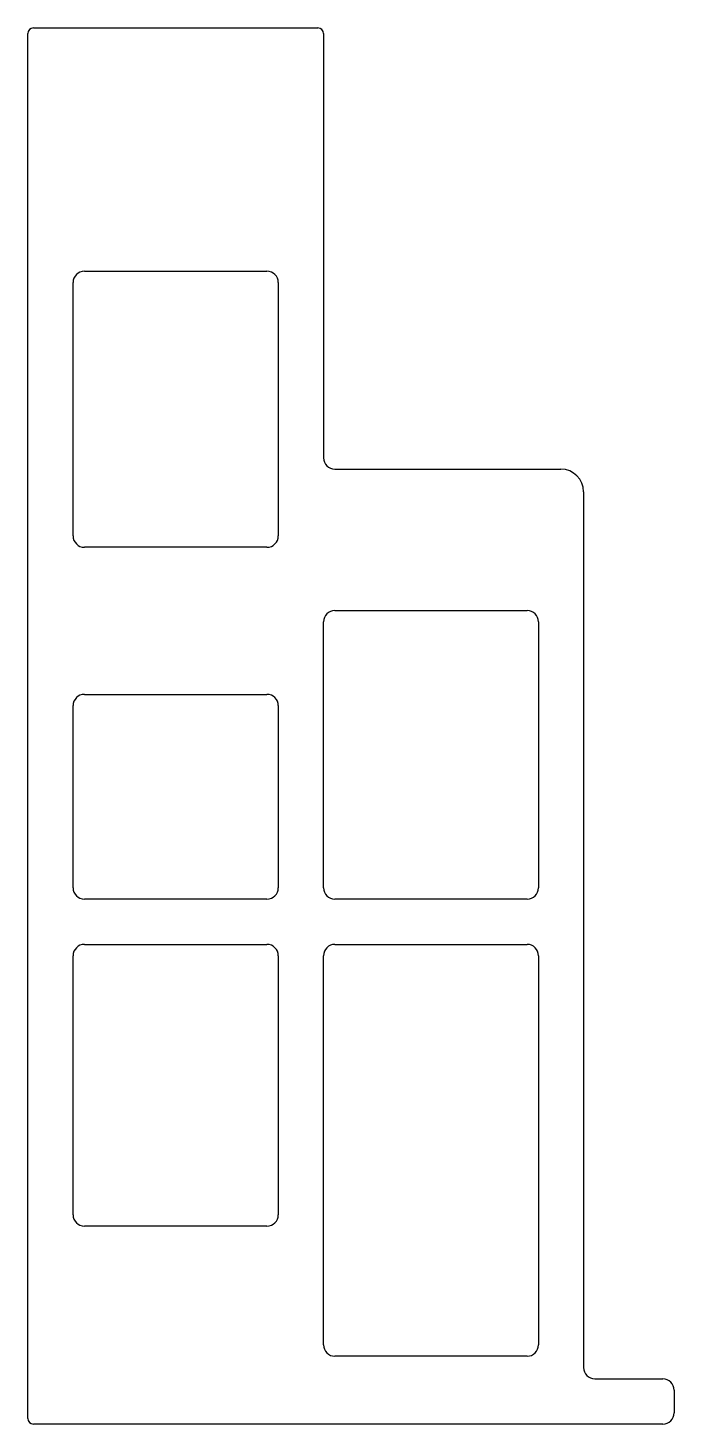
# Model space of a CAD drawing. Extents: x 4 to 61, y 3 to 127.
import ezdxf

# ---------------------------------------------------------------- set-up
doc = ezdxf.new("R2010")
doc.units = 0
doc.layers.get('0').update_dxf_attribs({"linetype": 'CONTINUOUS'})

msp = doc.modelspace()

# ---------------------------------------------------------------- linework, layer by layer
for p, q in [((3.59, 3.73), (3.59, 126.13)), ((4.09, 126.63), (29.24, 126.63)), ((29.74, 126.13), (29.74, 88.63)), ((8.59, 105.13), (24.74, 105.13)), ((7.59, 81.73), (7.59, 104.13)), ((25.74, 104.13), (25.74, 81.73)), ((30.74, 87.63), (50.74, 87.63)), ((52.74, 85.63), (52.74, 8.23)), ((24.74, 80.73), (8.59, 80.73)), ((29.74, 50.63), (29.74, 74.13)), ((30.74, 75.13), (47.74, 75.13)), ((48.74, 74.13), (48.74, 50.63)), ((7.59, 50.63), (7.59, 66.73)), ((8.59, 67.73), (24.74, 67.73)), ((25.74, 66.73), (25.74, 50.63)), ((24.74, 49.63), (8.59, 49.63)), ((47.74, 49.63), (30.74, 49.63)), ((7.59, 21.73), (7.59, 44.63)), ((8.59, 45.63), (24.74, 45.63)), ((25.74, 44.63), (25.74, 21.73)), ((29.74, 10.23), (29.74, 44.63)), ((30.74, 45.63), (47.74, 45.63)), ((48.74, 44.63), (48.74, 10.23)), ((24.74, 20.73), (8.59, 20.73)), ((47.74, 9.23), (30.74, 9.23)), ((53.74, 7.23), (59.74, 7.23)), ((60.74, 6.23), (60.74, 4.23)), ((59.74, 3.23), (4.09, 3.23))]:
    msp.add_line(p, q)
for centre, radius, start, end in [((4.09, 126.13), 0.5, 90, 180), ((29.24, 126.13), 0.5, 360, 90), ((8.59, 104.13), 1, 90, 180), ((24.74, 104.13), 1, 360, 90), ((30.74, 88.63), 1, 180, 270), ((50.74, 85.63), 2, 0, 90), ((8.59, 81.73), 1, 180, 270), ((24.74, 81.73), 1, 270, 360), ((30.74, 74.13), 1, 90, 180), ((47.74, 74.13), 1, 360, 90), ((8.59, 66.73), 1, 90, 180), ((24.74, 66.73), 1, 360, 90), ((8.59, 50.63), 1, 180, 270), ((24.74, 50.63), 1, 270, 360), ((30.74, 50.63), 1, 180, 270), ((47.74, 50.63), 1, 270, 360), ((8.59, 44.63), 1, 90, 180), ((24.74, 44.63), 1, 360, 90), ((30.74, 44.63), 1, 90, 180), ((47.74, 44.63), 1, 360, 90), ((8.59, 21.73), 1, 180, 270), ((24.74, 21.73), 1, 270, 360), ((30.74, 10.23), 1, 180, 270), ((47.74, 10.23), 1, 270, 360), ((53.74, 8.23), 1, 180, 270), ((59.74, 6.23), 1, 0, 90), ((4.09, 3.73), 0.5, 180, 270), ((59.74, 4.23), 1, 270, 0)]:
    msp.add_arc(centre, radius, start, end)

doc.saveas('drawing.dxf')
